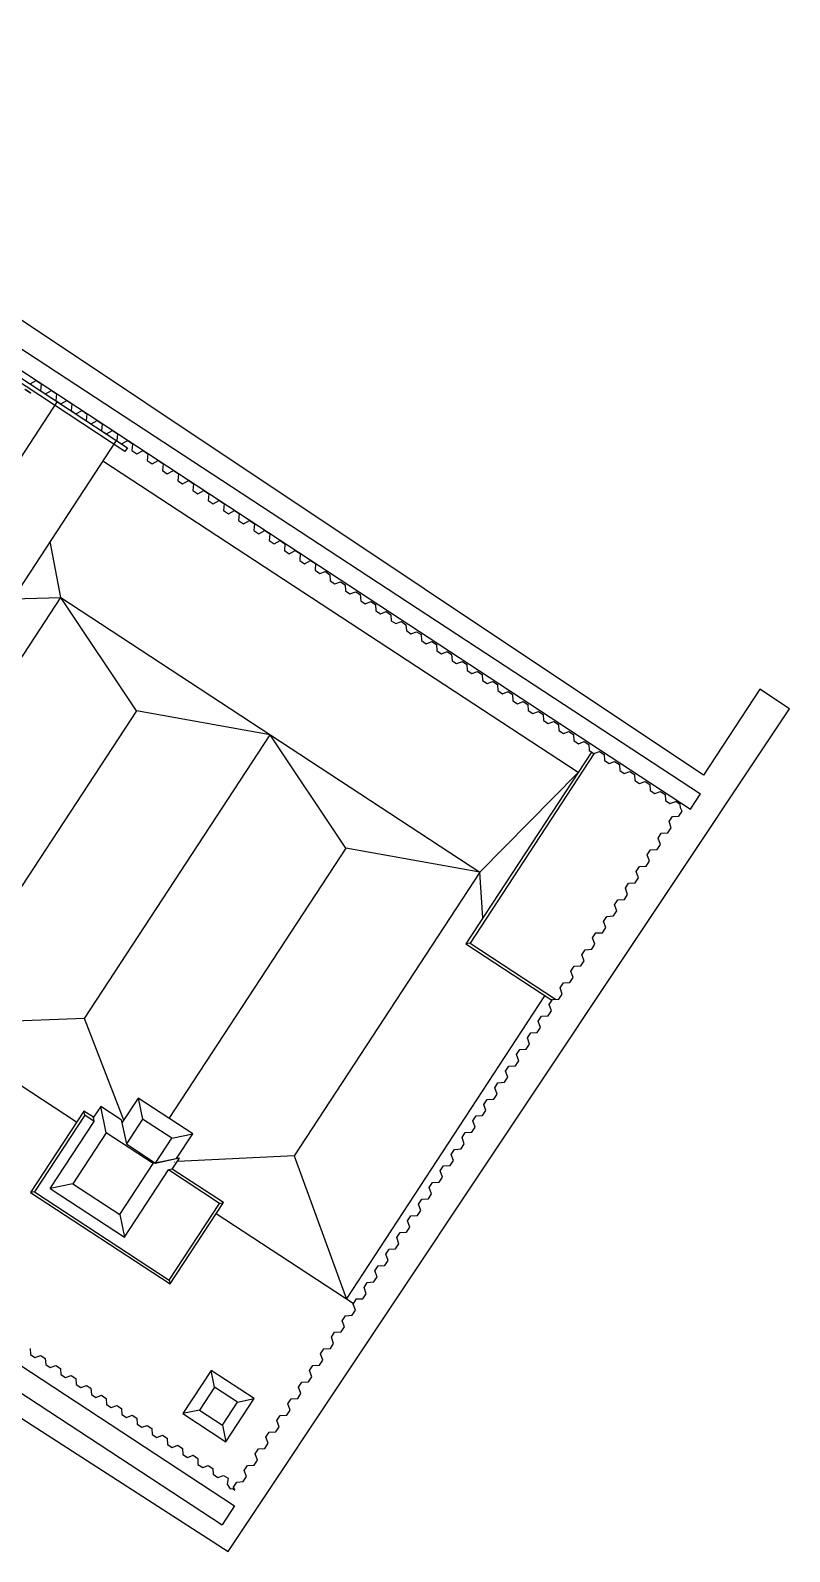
# Model space of a CAD drawing. Header units: metres. Extents: x 2679617 to 2679730, y 1248441 to 1248541.
# Drawn here: x 2679679.8 to 2679729.9, y 1248441.2 to 1248541.3 of the extents above; entities that cross this region are included whole.
import ezdxf

# ---------------------------------------------------------------- set-up
doc = ezdxf.new("R2010")
doc.units = ezdxf.units.M
doc.layers.add('flaeche', color=7, linetype='Continuous', true_color=0xffffff)
doc.layers.add('linien', color=7, linetype='Continuous', true_color=0x000000)

msp = doc.modelspace()

# ---------------------------------------------------------------- linework, layer by layer
at = {"layer": 'flaeche'}
msp.add_lwpolyline([(2679616.93, 1248490.05), (2679668.54, 1248456.79), (2679668.54, 1248441.73), (2679674.99, 1248441.67), (2679674.94, 1248452.73), (2679692.88, 1248441.19), (2679729.86, 1248496.66), (2679727.9, 1248497.94), (2679724.19, 1248492.28), (2679650.62, 1248541.3), (2679648.26, 1248537.71), (2679616.93, 1248490.05)], close=True, dxfattribs=at)
at = {"layer": 'linien'}
for p, q in [((2679652.69, 1248537.75), (2679723.99, 1248491.05)), ((2679653.92, 1248535.52), (2679723.33, 1248490.04)), ((2679686.08, 1248513.58), (2679654.53, 1248534.25)), ((2679654.69, 1248534.5), (2679686.24, 1248513.83)), ((2679679.86, 1248517.43), (2679679.49, 1248517.68)), ((2679679.51, 1248517.7), (2679679.88, 1248517.46)), ((2679679.84, 1248518.04), (2679680.24, 1248518.26)), ((2679680.24, 1248518.26), (2679680.56, 1248518.05)), ((2679680.56, 1248518.05), (2679680.52, 1248517.59)), ((2679680.52, 1248517.59), (2679680.84, 1248517.38)), ((2679680.84, 1248517.38), (2679681.24, 1248517.6)), ((2679681.24, 1248517.6), (2679681.57, 1248517.39)), ((2679681.62, 1248516.87), (2679660.75, 1248485)), ((2679679.88, 1248517.46), (2679679.86, 1248517.43)), ((2679681.57, 1248517.39), (2679681.53, 1248516.94)), ((2679681.53, 1248516.94), (2679681.85, 1248516.72)), ((2679681.85, 1248516.72), (2679682.25, 1248516.94)), ((2679682.25, 1248516.94), (2679682.57, 1248516.73)), ((2679682.57, 1248516.73), (2679682.53, 1248516.28)), ((2679682.53, 1248516.28), (2679682.85, 1248516.07)), ((2679682.85, 1248516.07), (2679683.25, 1248516.28)), ((2679683.25, 1248516.28), (2679683.57, 1248516.07)), ((2679683.57, 1248516.07), (2679683.53, 1248515.62)), ((2679683.53, 1248515.62), (2679683.86, 1248515.41)), ((2679683.86, 1248515.41), (2679684.25, 1248515.63)), ((2679684.25, 1248515.63), (2679684.58, 1248515.41)), ((2679684.58, 1248515.41), (2679684.54, 1248514.96)), ((2679684.54, 1248514.96), (2679684.86, 1248514.75)), ((2679684.86, 1248514.75), (2679685.26, 1248514.97)), ((2679685.26, 1248514.97), (2679685.58, 1248514.76)), ((2679685.58, 1248514.76), (2679685.54, 1248514.3)), ((2679685.51, 1248514.31), (2679665.76, 1248484.17)), ((2679685.54, 1248514.3), (2679685.86, 1248514.09)), ((2679685.86, 1248514.09), (2679686.26, 1248514.31)), ((2679686.24, 1248513.83), (2679686.08, 1248513.58)), ((2679686.26, 1248514.31), (2679686.58, 1248514.1)), ((2679686.58, 1248514.1), (2679686.54, 1248513.65)), ((2679686.54, 1248513.65), (2679686.87, 1248513.44)), ((2679686.87, 1248513.44), (2679687.27, 1248513.65)), ((2679687.27, 1248513.65), (2679687.59, 1248513.44)), ((2679715.93, 1248492.46), (2679684.62, 1248512.96)), ((2679687.59, 1248513.44), (2679687.55, 1248512.99)), ((2679687.55, 1248512.99), (2679687.87, 1248512.78)), ((2679687.87, 1248512.78), (2679688.27, 1248513)), ((2679688.27, 1248513), (2679688.59, 1248512.78)), ((2679688.59, 1248512.78), (2679688.55, 1248512.33)), ((2679688.55, 1248512.33), (2679688.87, 1248512.12)), ((2679688.87, 1248512.12), (2679689.27, 1248512.34)), ((2679689.27, 1248512.34), (2679689.6, 1248512.13)), ((2679689.6, 1248512.13), (2679689.56, 1248511.67)), ((2679689.56, 1248511.67), (2679689.88, 1248511.46)), ((2679689.88, 1248511.46), (2679690.28, 1248511.68)), ((2679690.28, 1248511.68), (2679690.6, 1248511.47)), ((2679690.6, 1248511.47), (2679690.56, 1248511.02)), ((2679690.56, 1248511.02), (2679690.88, 1248510.81)), ((2679690.88, 1248510.81), (2679691.28, 1248511.02)), ((2679691.28, 1248511.02), (2679691.6, 1248510.81)), ((2679691.6, 1248510.81), (2679691.56, 1248510.36)), ((2679691.56, 1248510.36), (2679691.89, 1248510.15)), ((2679691.89, 1248510.15), (2679692.28, 1248510.37)), ((2679692.28, 1248510.37), (2679692.61, 1248510.15)), ((2679692.61, 1248510.15), (2679692.57, 1248509.7)), ((2679692.57, 1248509.7), (2679692.89, 1248509.49)), ((2679692.89, 1248509.49), (2679693.29, 1248509.71)), ((2679693.29, 1248509.71), (2679693.61, 1248509.5)), ((2679693.61, 1248509.5), (2679693.57, 1248509.04)), ((2679693.57, 1248509.04), (2679693.89, 1248508.83)), ((2679693.89, 1248508.83), (2679694.29, 1248509.05)), ((2679694.29, 1248509.05), (2679694.62, 1248508.84)), ((2679694.62, 1248508.84), (2679694.57, 1248508.39)), ((2679681.85, 1248503.98), (2679681.16, 1248507.67)), ((2679694.57, 1248508.39), (2679694.9, 1248508.17)), ((2679694.9, 1248508.17), (2679695.3, 1248508.39)), ((2679695.3, 1248508.39), (2679695.62, 1248508.18)), ((2679695.62, 1248508.18), (2679695.58, 1248507.73)), ((2679695.58, 1248507.73), (2679695.9, 1248507.52)), ((2679695.9, 1248507.52), (2679696.3, 1248507.74)), ((2679696.3, 1248507.74), (2679696.62, 1248507.52)), ((2679696.62, 1248507.52), (2679696.58, 1248507.07)), ((2679696.58, 1248507.07), (2679696.9, 1248506.86)), ((2679696.9, 1248506.86), (2679697.3, 1248507.08)), ((2679697.3, 1248507.08), (2679697.63, 1248506.87)), ((2679697.63, 1248506.87), (2679697.59, 1248506.41)), ((2679697.59, 1248506.41), (2679697.91, 1248506.2)), ((2679697.91, 1248506.2), (2679698.31, 1248506.42)), ((2679698.31, 1248506.42), (2679698.63, 1248506.21)), ((2679698.63, 1248506.21), (2679698.61, 1248505.78)), ((2679698.61, 1248505.78), (2679698.91, 1248505.57)), ((2679698.91, 1248505.57), (2679699.29, 1248505.69)), ((2679699.29, 1248505.69), (2679699.58, 1248505.48)), ((2679699.58, 1248505.48), (2679699.6, 1248505.08)), ((2679699.6, 1248505.08), (2679699.9, 1248504.89)), ((2679699.9, 1248504.89), (2679700.28, 1248505.02)), ((2679700.28, 1248505.02), (2679700.58, 1248504.82)), ((2679700.58, 1248504.82), (2679700.6, 1248504.43)), ((2679669.62, 1248485.31), (2679681.85, 1248503.98)), ((2679678.69, 1248503.9), (2679681.85, 1248503.98)), ((2679681.85, 1248503.98), (2679709.45, 1248485.9)), ((2679686.83, 1248496.53), (2679681.85, 1248503.98)), ((2679700.6, 1248504.43), (2679700.9, 1248504.23)), ((2679700.9, 1248504.23), (2679701.28, 1248504.36)), ((2679701.28, 1248504.36), (2679701.58, 1248504.17)), ((2679701.58, 1248504.17), (2679701.61, 1248503.77)), ((2679701.61, 1248503.77), (2679701.91, 1248503.57)), ((2679701.91, 1248503.57), (2679702.28, 1248503.71)), ((2679702.28, 1248503.71), (2679702.59, 1248503.51)), ((2679702.59, 1248503.51), (2679702.61, 1248503.11)), ((2679702.61, 1248503.11), (2679702.91, 1248502.91)), ((2679702.91, 1248502.91), (2679703.29, 1248503.05)), ((2679703.29, 1248503.05), (2679703.59, 1248502.85)), ((2679703.59, 1248502.85), (2679703.61, 1248502.45)), ((2679703.61, 1248502.45), (2679703.92, 1248502.26)), ((2679703.92, 1248502.26), (2679704.29, 1248502.39)), ((2679704.29, 1248502.39), (2679704.59, 1248502.19)), ((2679704.59, 1248502.19), (2679704.62, 1248501.8)), ((2679704.62, 1248501.8), (2679704.92, 1248501.6)), ((2679704.92, 1248501.6), (2679705.29, 1248501.73)), ((2679705.29, 1248501.73), (2679705.6, 1248501.54)), ((2679705.6, 1248501.54), (2679705.62, 1248501.14)), ((2679705.62, 1248501.14), (2679705.92, 1248500.94)), ((2679705.92, 1248500.94), (2679706.3, 1248501.08)), ((2679706.3, 1248501.08), (2679706.6, 1248500.88)), ((2679706.6, 1248500.88), (2679706.63, 1248500.48)), ((2679706.63, 1248500.48), (2679706.93, 1248500.28)), ((2679706.93, 1248500.28), (2679707.3, 1248500.42)), ((2679707.3, 1248500.42), (2679707.6, 1248500.22)), ((2679707.6, 1248500.22), (2679707.63, 1248499.82)), ((2679707.63, 1248499.82), (2679707.93, 1248499.63)), ((2679707.93, 1248499.63), (2679708.31, 1248499.76)), ((2679708.31, 1248499.76), (2679708.61, 1248499.56)), ((2679708.61, 1248499.56), (2679708.63, 1248499.17)), ((2679708.63, 1248499.17), (2679708.93, 1248498.97)), ((2679708.93, 1248498.97), (2679709.31, 1248499.1)), ((2679709.31, 1248499.1), (2679709.61, 1248498.91)), ((2679709.61, 1248498.91), (2679709.64, 1248498.51)), ((2679709.64, 1248498.51), (2679709.94, 1248498.31)), ((2679709.94, 1248498.31), (2679710.31, 1248498.45)), ((2679710.31, 1248498.45), (2679710.62, 1248498.25)), ((2679710.62, 1248498.25), (2679710.64, 1248497.85)), ((2679710.64, 1248497.85), (2679710.94, 1248497.65)), ((2679710.94, 1248497.65), (2679711.32, 1248497.79)), ((2679711.32, 1248497.79), (2679711.62, 1248497.59)), ((2679711.62, 1248497.59), (2679711.64, 1248497.19)), ((2679686.83, 1248496.53), (2679675.25, 1248478.85)), ((2679695.65, 1248494.94), (2679686.83, 1248496.53)), ((2679711.64, 1248497.19), (2679711.95, 1248496.99)), ((2679711.95, 1248496.99), (2679712.32, 1248497.13)), ((2679712.32, 1248497.13), (2679712.62, 1248496.93)), ((2679712.62, 1248496.93), (2679712.65, 1248496.54)), ((2679712.65, 1248496.54), (2679712.95, 1248496.34)), ((2679712.95, 1248496.34), (2679713.32, 1248496.47)), ((2679713.32, 1248496.47), (2679713.63, 1248496.28)), ((2679713.63, 1248496.28), (2679713.65, 1248495.88)), ((2679713.65, 1248495.88), (2679713.95, 1248495.68)), ((2679713.95, 1248495.68), (2679714.33, 1248495.82)), ((2679714.33, 1248495.82), (2679714.63, 1248495.62)), ((2679714.63, 1248495.62), (2679714.66, 1248495.22)), ((2679683.42, 1248476.27), (2679695.65, 1248494.94)), ((2679700.63, 1248487.49), (2679695.65, 1248494.94)), ((2679714.66, 1248495.22), (2679714.96, 1248495.02)), ((2679714.96, 1248495.02), (2679715.33, 1248495.16)), ((2679715.33, 1248495.16), (2679715.63, 1248494.96)), ((2679715.63, 1248494.96), (2679715.66, 1248494.56)), ((2679715.66, 1248494.56), (2679715.96, 1248494.36)), ((2679716.81, 1248493.8), (2679708.54, 1248481.19)), ((2679716.97, 1248493.7), (2679708.81, 1248481.24)), ((2679715.96, 1248494.36), (2679716.34, 1248494.5)), ((2679716.34, 1248494.5), (2679716.64, 1248494.3)), ((2679716.64, 1248494.3), (2679716.66, 1248493.9)), ((2679716.66, 1248493.9), (2679716.97, 1248493.71)), ((2679716.97, 1248493.71), (2679717.34, 1248493.84)), ((2679717.34, 1248493.84), (2679717.64, 1248493.64)), ((2679717.64, 1248493.64), (2679717.67, 1248493.25)), ((2679717.67, 1248493.25), (2679717.97, 1248493.05)), ((2679717.97, 1248493.05), (2679718.34, 1248493.19)), ((2679718.34, 1248493.19), (2679718.65, 1248492.99)), ((2679718.65, 1248492.99), (2679718.67, 1248492.59)), ((2679718.67, 1248492.59), (2679718.97, 1248492.39)), ((2679718.97, 1248492.39), (2679719.35, 1248492.53)), ((2679719.35, 1248492.53), (2679719.65, 1248492.33)), ((2679709.45, 1248485.9), (2679715.93, 1248492.46)), ((2679719.65, 1248492.33), (2679719.67, 1248491.93)), ((2679719.67, 1248491.93), (2679719.98, 1248491.73)), ((2679719.98, 1248491.73), (2679720.35, 1248491.87)), ((2679720.35, 1248491.87), (2679720.65, 1248491.67)), ((2679720.65, 1248491.67), (2679720.68, 1248491.27)), ((2679720.68, 1248491.27), (2679720.98, 1248491.08)), ((2679720.98, 1248491.08), (2679721.35, 1248491.21)), ((2679721.35, 1248491.21), (2679721.66, 1248491.01)), ((2679721.66, 1248491.01), (2679721.68, 1248490.62)), ((2679721.68, 1248490.62), (2679721.98, 1248490.42)), ((2679721.98, 1248490.42), (2679722.36, 1248490.55)), ((2679722.66, 1248490.36), (2679722.36, 1248490.55)), ((2679723.33, 1248490.04), (2679723.99, 1248491.05)), ((2679721.92, 1248489.23), (2679722.14, 1248489.56)), ((2679722.14, 1248489.56), (2679722.57, 1248489.58)), ((2679722.57, 1248489.58), (2679722.79, 1248489.91)), ((2679722.67, 1248490.13), (2679722.66, 1248490.36)), ((2679722.79, 1248489.91), (2679722.67, 1248490.13)), ((2679721.85, 1248488.49), (2679722.06, 1248488.82)), ((2679722.06, 1248488.82), (2679721.92, 1248489.23)), ((2679721.13, 1248487.4), (2679721.35, 1248487.73)), ((2679721.2, 1248488.14), (2679721.41, 1248488.47)), ((2679721.35, 1248487.73), (2679721.2, 1248488.14)), ((2679721.41, 1248488.47), (2679721.85, 1248488.49)), ((2679700.63, 1248487.49), (2679688.98, 1248469.7)), ((2679709.45, 1248485.9), (2679700.63, 1248487.49)), ((2679720.41, 1248486.3), (2679720.63, 1248486.63)), ((2679720.48, 1248487.04), (2679720.7, 1248487.37)), ((2679720.63, 1248486.63), (2679720.48, 1248487.04)), ((2679720.7, 1248487.37), (2679721.13, 1248487.4)), ((2679709.45, 1248485.9), (2679697.22, 1248467.23)), ((2679709.66, 1248482.89), (2679709.45, 1248485.9)), ((2679719.7, 1248485.21), (2679719.91, 1248485.54)), ((2679719.76, 1248485.95), (2679719.98, 1248486.28)), ((2679719.91, 1248485.54), (2679719.76, 1248485.95)), ((2679719.98, 1248486.28), (2679720.41, 1248486.3)), ((2679719.05, 1248484.85), (2679719.26, 1248485.18)), ((2679719.19, 1248484.44), (2679719.05, 1248484.85)), ((2679719.26, 1248485.18), (2679719.7, 1248485.21)), ((2679718.33, 1248483.76), (2679718.54, 1248484.09)), ((2679718.48, 1248483.35), (2679718.33, 1248483.76)), ((2679718.54, 1248484.09), (2679718.98, 1248484.11)), ((2679718.98, 1248484.11), (2679719.19, 1248484.44)), ((2679717.61, 1248482.66), (2679717.83, 1248482.99)), ((2679717.76, 1248482.25), (2679717.61, 1248482.66)), ((2679717.83, 1248482.99), (2679718.26, 1248483.02)), ((2679718.26, 1248483.02), (2679718.48, 1248483.35)), ((2679716.89, 1248481.57), (2679717.11, 1248481.9)), ((2679717.04, 1248481.16), (2679716.89, 1248481.57)), ((2679717.11, 1248481.9), (2679717.54, 1248481.92)), ((2679717.54, 1248481.92), (2679717.76, 1248482.25)), ((2679708.81, 1248481.24), (2679708.54, 1248481.19)), ((2679708.54, 1248481.19), (2679714.2, 1248477.48)), ((2679708.81, 1248481.24), (2679714.45, 1248477.54)), ((2679716.18, 1248480.47), (2679716.39, 1248480.8)), ((2679716.39, 1248480.8), (2679716.83, 1248480.83)), ((2679716.83, 1248480.83), (2679717.04, 1248481.16)), ((2679715.46, 1248479.38), (2679715.68, 1248479.71)), ((2679715.68, 1248479.71), (2679716.11, 1248479.73)), ((2679716.11, 1248479.73), (2679716.32, 1248480.06)), ((2679716.32, 1248480.06), (2679716.18, 1248480.47)), ((2679714.74, 1248478.28), (2679714.96, 1248478.61)), ((2679714.96, 1248478.61), (2679715.39, 1248478.64)), ((2679715.39, 1248478.64), (2679715.61, 1248478.97)), ((2679715.61, 1248478.97), (2679715.46, 1248479.38)), ((2679700.67, 1248457.8), (2679713.75, 1248477.77)), ((2679714.02, 1248477.19), (2679714.24, 1248477.52)), ((2679714.24, 1248477.52), (2679714.67, 1248477.54)), ((2679714.67, 1248477.54), (2679714.89, 1248477.87)), ((2679714.89, 1248477.87), (2679714.74, 1248478.28)), ((2679713.96, 1248476.45), (2679714.17, 1248476.78)), ((2679714.17, 1248476.78), (2679714.02, 1248477.19)), ((2679683.42, 1248476.27), (2679675.35, 1248475.95)), ((2679686, 1248469.58), (2679683.42, 1248476.27)), ((2679713.24, 1248475.35), (2679713.46, 1248475.68)), ((2679713.31, 1248476.09), (2679713.52, 1248476.42)), ((2679713.46, 1248475.68), (2679713.31, 1248476.09)), ((2679713.52, 1248476.42), (2679713.96, 1248476.45)), ((2679682.89, 1248469.44), (2679674.63, 1248474.85)), ((2679712.52, 1248474.26), (2679712.74, 1248474.59)), ((2679712.59, 1248475), (2679712.81, 1248475.33)), ((2679712.74, 1248474.59), (2679712.59, 1248475)), ((2679712.81, 1248475.33), (2679713.24, 1248475.35)), ((2679711.8, 1248473.16), (2679712.02, 1248473.49)), ((2679711.87, 1248473.9), (2679712.09, 1248474.23)), ((2679712.02, 1248473.49), (2679711.87, 1248473.9)), ((2679712.09, 1248474.23), (2679712.52, 1248474.26)), ((2679711.15, 1248472.81), (2679711.37, 1248473.14)), ((2679711.3, 1248472.4), (2679711.15, 1248472.81)), ((2679711.37, 1248473.14), (2679711.8, 1248473.16)), ((2679710.44, 1248471.71), (2679710.65, 1248472.04)), ((2679710.59, 1248471.3), (2679710.44, 1248471.71)), ((2679710.65, 1248472.04), (2679711.09, 1248472.07)), ((2679711.09, 1248472.07), (2679711.3, 1248472.4)), ((2679684.48, 1248470.49), (2679684, 1248469.77)), ((2679685.84, 1248469.6), (2679684.48, 1248470.49)), ((2679684.84, 1248468.75), (2679684.48, 1248470.49)), ((2679686.95, 1248471.03), (2679685.88, 1248469.41)), ((2679690.55, 1248468.68), (2679686.95, 1248471.03)), ((2679686.95, 1248471.03), (2679687.24, 1248469.65)), ((2679709.72, 1248470.62), (2679709.94, 1248470.95)), ((2679709.86, 1248470.22), (2679709.72, 1248470.62)), ((2679709.94, 1248470.95), (2679710.37, 1248470.97)), ((2679710.37, 1248470.97), (2679710.59, 1248471.3)), ((2679683.37, 1248470.18), (2679679.86, 1248464.81)), ((2679683.43, 1248469.91), (2679680.12, 1248464.87)), ((2679681.16, 1248465.09), (2679684.06, 1248469.5)), ((2679683.43, 1248469.91), (2679683.37, 1248470.18)), ((2679684, 1248469.77), (2679683.37, 1248470.18)), ((2679684.06, 1248469.5), (2679683.43, 1248469.91)), ((2679684.06, 1248469.5), (2679684, 1248469.77)), ((2679685.84, 1248469.6), (2679686.17, 1248468.02)), ((2679687.24, 1248469.65), (2679686.17, 1248468.02)), ((2679689.16, 1248468.39), (2679687.24, 1248469.65)), ((2679708.99, 1248469.53), (2679709.21, 1248469.86)), ((2679709.15, 1248469.11), (2679708.99, 1248469.53)), ((2679709.21, 1248469.86), (2679709.64, 1248469.89)), ((2679709.64, 1248469.89), (2679709.86, 1248470.22)), ((2679684.84, 1248468.75), (2679682.64, 1248465.39)), ((2679687.94, 1248466.72), (2679684.84, 1248468.75)), ((2679689.16, 1248468.39), (2679690.55, 1248468.68)), ((2679689.48, 1248467.05), (2679690.55, 1248468.68)), ((2679708.29, 1248468.43), (2679708.5, 1248468.76)), ((2679708.5, 1248468.76), (2679708.93, 1248468.78)), ((2679708.93, 1248468.78), (2679709.15, 1248469.11)), ((2679686.17, 1248468.02), (2679688.1, 1248466.76)), ((2679688.1, 1248466.76), (2679689.16, 1248468.39)), ((2679707.57, 1248467.33), (2679707.78, 1248467.66)), ((2679707.78, 1248467.66), (2679708.22, 1248467.69)), ((2679708.22, 1248467.69), (2679708.43, 1248468.02)), ((2679708.43, 1248468.02), (2679708.29, 1248468.43)), ((2679685.74, 1248463.37), (2679687.94, 1248466.72)), ((2679689.68, 1248467.08), (2679687.94, 1248466.72)), ((2679688.1, 1248466.76), (2679689.48, 1248467.05)), ((2679689.2, 1248466.36), (2679689.68, 1248467.08)), ((2679689.35, 1248466.84), (2679689.36, 1248466.84)), ((2679689.48, 1248467.05), (2679689.49, 1248467.04)), ((2679697.22, 1248467.23), (2679689.53, 1248466.85)), ((2679697.22, 1248467.23), (2679700.67, 1248457.8)), ((2679706.85, 1248466.24), (2679707.07, 1248466.57)), ((2679707.07, 1248466.57), (2679707.5, 1248466.59)), ((2679707.5, 1248466.59), (2679707.72, 1248466.92)), ((2679707.72, 1248466.92), (2679707.57, 1248467.33)), ((2679686.05, 1248461.89), (2679688.94, 1248466.3)), ((2679689.2, 1248466.36), (2679688.94, 1248466.3)), ((2679692.3, 1248464.1), (2679688.94, 1248466.3)), ((2679692.56, 1248464.16), (2679689.2, 1248466.36)), ((2679706.35, 1248465.47), (2679706.78, 1248465.5)), ((2679706.78, 1248465.5), (2679707, 1248465.83)), ((2679707, 1248465.83), (2679706.85, 1248466.24)), ((2679680.12, 1248464.87), (2679679.86, 1248464.81)), ((2679679.86, 1248464.81), (2679689.05, 1248458.8)), ((2679680.12, 1248464.87), (2679688.99, 1248459.06)), ((2679682.64, 1248465.39), (2679681.16, 1248465.09)), ((2679681.16, 1248465.09), (2679686.05, 1248461.89)), ((2679682.64, 1248465.39), (2679685.74, 1248463.37)), ((2679706.07, 1248464.4), (2679706.28, 1248464.73)), ((2679706.13, 1248465.14), (2679706.35, 1248465.47)), ((2679706.28, 1248464.73), (2679706.13, 1248465.14)), ((2679688.99, 1248459.06), (2679692.3, 1248464.1)), ((2679689.05, 1248458.8), (2679692.56, 1248464.16)), ((2679692.3, 1248464.1), (2679692.56, 1248464.16)), ((2679705.35, 1248463.31), (2679705.56, 1248463.64)), ((2679705.42, 1248464.05), (2679705.63, 1248464.38)), ((2679705.56, 1248463.64), (2679705.42, 1248464.05)), ((2679705.63, 1248464.38), (2679706.07, 1248464.4)), ((2679685.74, 1248463.37), (2679686.05, 1248461.89)), ((2679701.11, 1248457.51), (2679692.08, 1248463.42)), ((2679704.63, 1248462.21), (2679704.85, 1248462.54)), ((2679704.7, 1248462.95), (2679704.91, 1248463.28)), ((2679704.85, 1248462.54), (2679704.7, 1248462.95)), ((2679704.91, 1248463.28), (2679705.35, 1248463.31)), ((2679703.98, 1248461.86), (2679704.2, 1248462.19)), ((2679704.13, 1248461.45), (2679703.98, 1248461.86)), ((2679704.2, 1248462.19), (2679704.63, 1248462.21)), ((2679703.26, 1248460.76), (2679703.48, 1248461.09)), ((2679703.41, 1248460.35), (2679703.26, 1248460.76)), ((2679703.48, 1248461.09), (2679703.91, 1248461.12)), ((2679703.91, 1248461.12), (2679704.13, 1248461.45)), ((2679702.55, 1248459.67), (2679702.76, 1248460)), ((2679702.69, 1248459.26), (2679702.55, 1248459.67)), ((2679702.76, 1248460), (2679703.2, 1248460.02)), ((2679703.2, 1248460.02), (2679703.41, 1248460.35)), ((2679688.99, 1248459.06), (2679689.05, 1248458.8)), ((2679701.83, 1248458.57), (2679702.04, 1248458.9)), ((2679701.98, 1248458.16), (2679701.83, 1248458.57)), ((2679702.04, 1248458.9), (2679702.48, 1248458.93)), ((2679702.48, 1248458.93), (2679702.69, 1248459.26)), ((2679701.11, 1248457.48), (2679701.33, 1248457.81)), ((2679701.26, 1248457.07), (2679701.11, 1248457.48)), ((2679701.33, 1248457.81), (2679701.76, 1248457.83)), ((2679701.76, 1248457.83), (2679701.98, 1248458.16)), ((2679673.94, 1248456.88), (2679693.3, 1248444.2)), ((2679700.39, 1248456.38), (2679700.61, 1248456.71)), ((2679700.61, 1248456.71), (2679701.04, 1248456.74)), ((2679701.04, 1248456.74), (2679701.26, 1248457.07)), ((2679699.68, 1248455.29), (2679699.89, 1248455.62)), ((2679699.89, 1248455.62), (2679700.33, 1248455.64)), ((2679700.33, 1248455.64), (2679700.54, 1248455.97)), ((2679700.54, 1248455.97), (2679700.39, 1248456.38)), ((2679673.56, 1248455.34), (2679692.48, 1248442.95)), ((2679679.83, 1248454.56), (2679679.85, 1248454.16)), ((2679698.96, 1248454.19), (2679699.18, 1248454.52)), ((2679699.18, 1248454.52), (2679699.61, 1248454.55)), ((2679699.61, 1248454.55), (2679699.82, 1248454.88)), ((2679699.82, 1248454.88), (2679699.68, 1248455.29)), ((2679679.85, 1248454.16), (2679680.15, 1248453.96)), ((2679680.15, 1248453.96), (2679680.53, 1248454.1)), ((2679680.53, 1248454.1), (2679680.83, 1248453.9)), ((2679680.83, 1248453.9), (2679680.86, 1248453.5)), ((2679680.86, 1248453.5), (2679681.16, 1248453.3)), ((2679698.89, 1248453.45), (2679699.11, 1248453.78)), ((2679699.11, 1248453.78), (2679698.96, 1248454.19)), ((2679681.16, 1248453.3), (2679681.53, 1248453.44)), ((2679681.53, 1248453.44), (2679681.83, 1248453.24)), ((2679681.83, 1248453.24), (2679681.86, 1248452.84)), ((2679681.86, 1248452.84), (2679682.16, 1248452.65)), ((2679682.16, 1248452.65), (2679682.54, 1248452.78)), ((2679682.54, 1248452.78), (2679682.84, 1248452.58)), ((2679682.84, 1248452.58), (2679682.86, 1248452.19)), ((2679691.75, 1248453.11), (2679689.89, 1248450.27)), ((2679691.98, 1248452), (2679691.75, 1248453.11)), ((2679694.6, 1248451.25), (2679691.75, 1248453.11)), ((2679698.17, 1248452.36), (2679698.39, 1248452.69)), ((2679698.24, 1248453.1), (2679698.46, 1248453.43)), ((2679698.39, 1248452.69), (2679698.24, 1248453.1)), ((2679698.46, 1248453.43), (2679698.89, 1248453.45)), ((2679682.86, 1248452.19), (2679683.17, 1248451.99)), ((2679683.17, 1248451.99), (2679683.54, 1248452.12)), ((2679683.54, 1248452.12), (2679683.84, 1248451.93)), ((2679683.84, 1248451.93), (2679683.87, 1248451.53)), ((2679683.87, 1248451.53), (2679684.17, 1248451.33)), ((2679684.17, 1248451.33), (2679684.54, 1248451.47)), ((2679684.54, 1248451.47), (2679684.85, 1248451.27)), ((2679691.98, 1248452), (2679691, 1248450.5)), ((2679693.49, 1248451.02), (2679691.98, 1248452)), ((2679697.46, 1248451.26), (2679697.67, 1248451.59)), ((2679697.52, 1248452), (2679697.74, 1248452.33)), ((2679697.67, 1248451.59), (2679697.52, 1248452)), ((2679697.74, 1248452.33), (2679698.17, 1248452.36)), ((2679684.85, 1248451.27), (2679684.87, 1248450.87)), ((2679684.87, 1248450.87), (2679685.17, 1248450.67)), ((2679685.17, 1248450.67), (2679685.55, 1248450.81)), ((2679685.55, 1248450.81), (2679685.85, 1248450.61)), ((2679685.85, 1248450.61), (2679685.87, 1248450.21)), ((2679691, 1248450.5), (2679689.89, 1248450.27)), ((2679691, 1248450.5), (2679692.5, 1248449.51)), ((2679692.5, 1248449.51), (2679693.49, 1248451.02)), ((2679692.73, 1248448.4), (2679694.6, 1248451.25)), ((2679693.49, 1248451.02), (2679694.6, 1248451.25)), ((2679696.74, 1248450.17), (2679696.96, 1248450.5)), ((2679696.81, 1248450.91), (2679697.02, 1248451.24)), ((2679696.96, 1248450.5), (2679696.81, 1248450.91)), ((2679697.02, 1248451.24), (2679697.46, 1248451.26)), ((2679685.87, 1248450.21), (2679686.18, 1248450.01)), ((2679686.18, 1248450.01), (2679686.56, 1248450.17)), ((2679686.56, 1248450.17), (2679686.86, 1248449.97)), ((2679686.86, 1248449.97), (2679686.89, 1248449.57)), ((2679686.89, 1248449.57), (2679687.19, 1248449.37)), ((2679687.19, 1248449.37), (2679687.55, 1248449.49)), ((2679687.55, 1248449.49), (2679687.86, 1248449.29)), ((2679689.89, 1248450.27), (2679692.73, 1248448.4)), ((2679692.5, 1248449.51), (2679692.73, 1248448.4)), ((2679696.09, 1248449.81), (2679696.31, 1248450.14)), ((2679696.24, 1248449.4), (2679696.09, 1248449.81)), ((2679696.31, 1248450.14), (2679696.74, 1248450.17)), ((2679687.86, 1248449.29), (2679687.88, 1248448.9)), ((2679687.88, 1248448.9), (2679688.18, 1248448.7)), ((2679688.18, 1248448.7), (2679688.56, 1248448.84)), ((2679688.56, 1248448.84), (2679688.86, 1248448.64)), ((2679688.86, 1248448.64), (2679688.89, 1248448.24)), ((2679695.37, 1248448.72), (2679695.59, 1248449.05)), ((2679695.52, 1248448.31), (2679695.37, 1248448.72)), ((2679695.59, 1248449.05), (2679696.02, 1248449.07)), ((2679696.02, 1248449.07), (2679696.24, 1248449.4)), ((2679688.89, 1248448.24), (2679689.19, 1248448.04)), ((2679689.19, 1248448.04), (2679689.56, 1248448.18)), ((2679689.56, 1248448.18), (2679689.86, 1248447.98)), ((2679689.86, 1248447.98), (2679689.89, 1248447.58)), ((2679689.89, 1248447.58), (2679690.19, 1248447.38)), ((2679690.19, 1248447.38), (2679690.57, 1248447.52)), ((2679690.57, 1248447.52), (2679690.87, 1248447.32)), ((2679694.66, 1248447.62), (2679694.87, 1248447.95)), ((2679694.8, 1248447.21), (2679694.66, 1248447.62)), ((2679694.87, 1248447.95), (2679695.3, 1248447.98)), ((2679695.3, 1248447.98), (2679695.52, 1248448.31)), ((2679690.87, 1248447.32), (2679690.89, 1248446.92)), ((2679690.89, 1248446.92), (2679691.2, 1248446.73)), ((2679691.2, 1248446.73), (2679691.57, 1248446.86)), ((2679691.57, 1248446.86), (2679691.87, 1248446.66)), ((2679691.87, 1248446.66), (2679691.9, 1248446.27)), ((2679693.94, 1248446.53), (2679694.15, 1248446.86)), ((2679694.09, 1248446.12), (2679693.94, 1248446.53)), ((2679694.15, 1248446.86), (2679694.59, 1248446.88)), ((2679694.59, 1248446.88), (2679694.8, 1248447.21)), ((2679691.9, 1248446.27), (2679692.2, 1248446.07)), ((2679692.2, 1248446.07), (2679692.57, 1248446.2)), ((2679692.57, 1248446.2), (2679692.88, 1248446.01)), ((2679692.88, 1248446.01), (2679692.82, 1248445.62)), ((2679692.82, 1248445.62), (2679693.02, 1248445.32)), ((2679693.22, 1248445.43), (2679693.44, 1248445.76)), ((2679693.44, 1248445.76), (2679693.87, 1248445.79)), ((2679693.87, 1248445.79), (2679694.09, 1248446.12)), ((2679693.02, 1248445.32), (2679693.19, 1248445.33)), ((2679693.19, 1248445.33), (2679693.32, 1248445.22)), ((2679693.32, 1248445.22), (2679693.22, 1248445.43)), ((2679693.3, 1248444.2), (2679692.48, 1248442.95))]:
    msp.add_line(p, q, dxfattribs=at)

doc.saveas('drawing.dxf')
